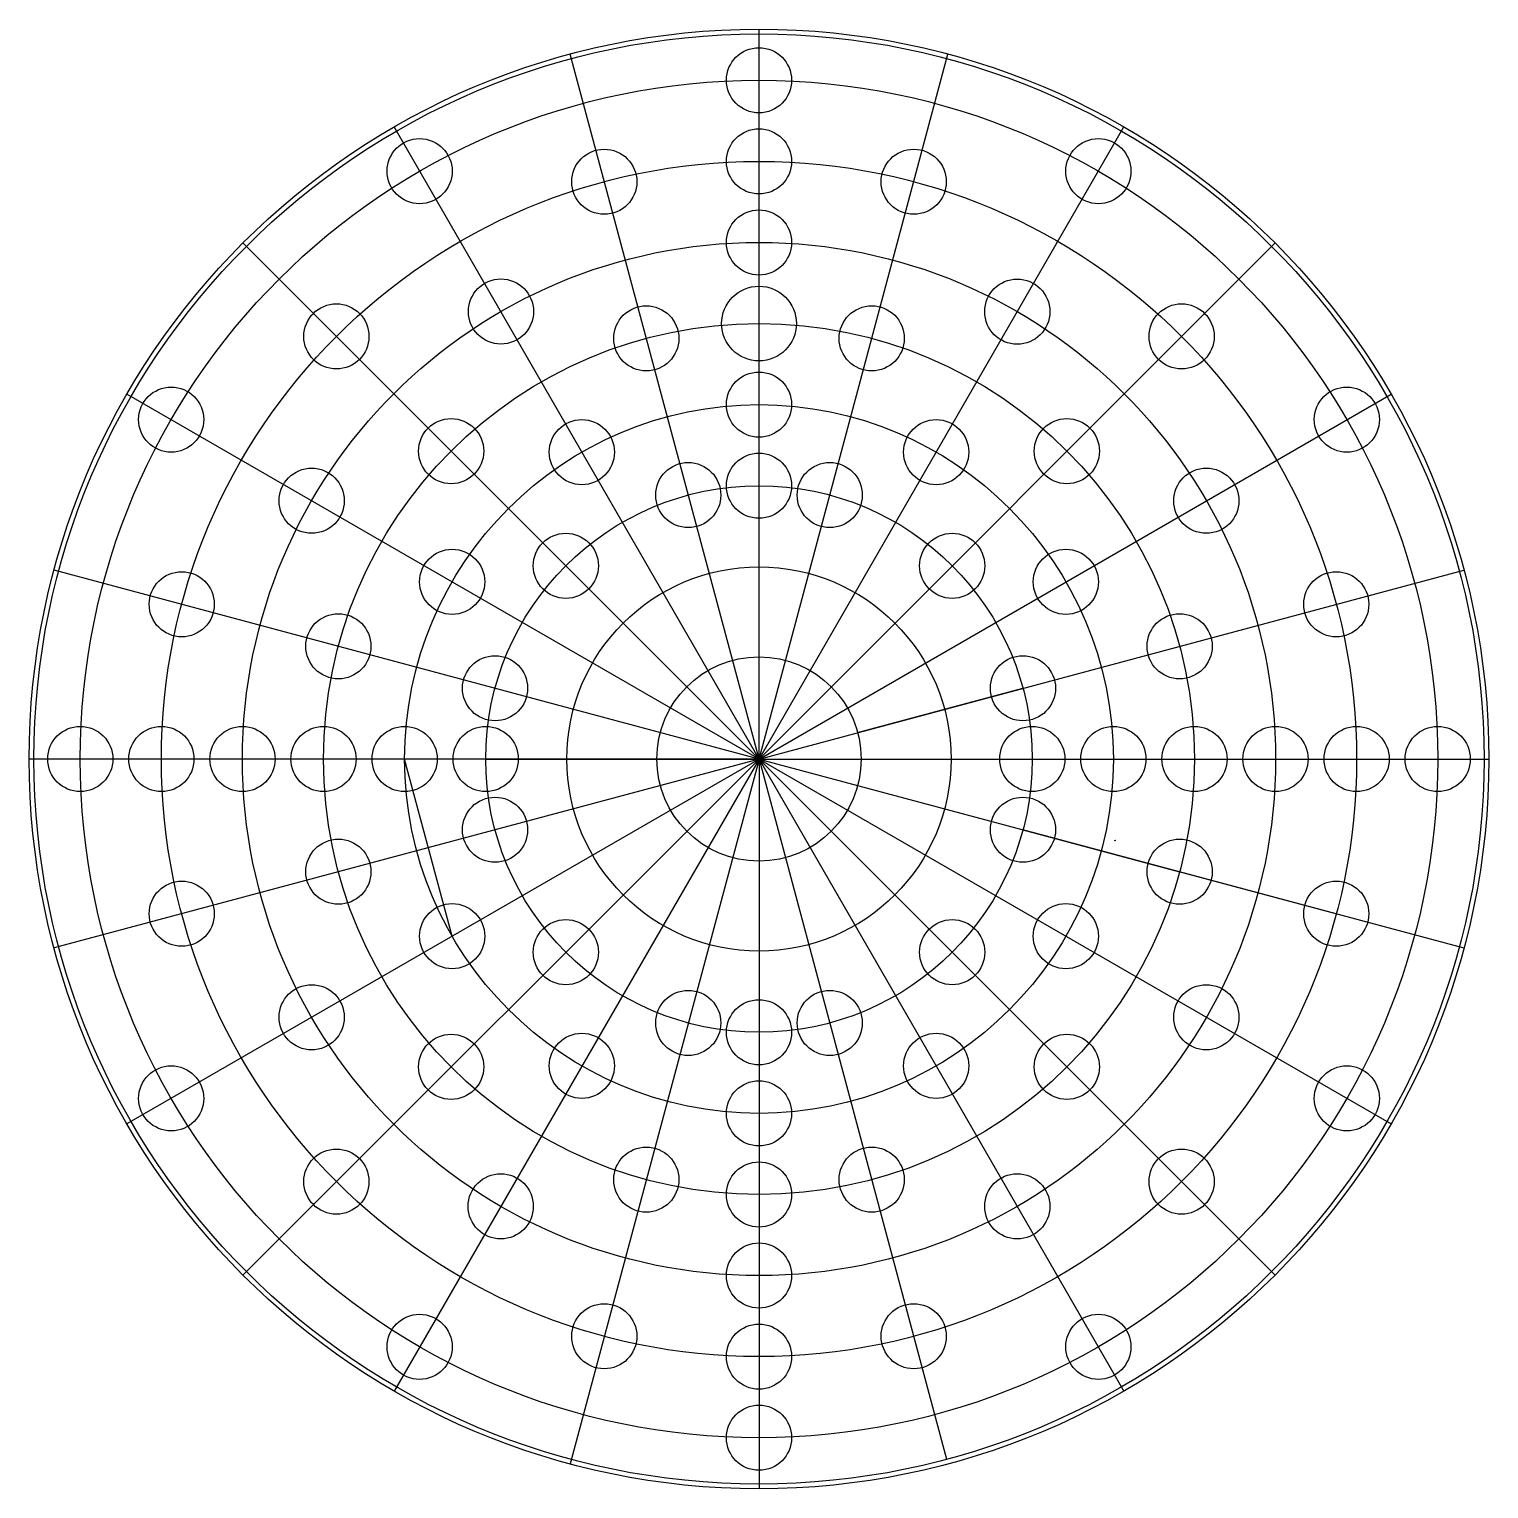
# Model space of a CAD drawing. Header units: millimetres. Extents: x -114 to 114, y -114 to 114.
import ezdxf

# ---------------------------------------------------------------- set-up
doc = ezdxf.new("R2010")
doc.units = ezdxf.units.MM
doc.linetypes.add('DASHED', pattern=[0.75, 0.5, -0.25])
doc.layers.get('0').update_dxf_attribs({"linetype": 'CONTINUOUS'})

msp = doc.modelspace()

# ---------------------------------------------------------------- linework, layer by layer
for p, q in [((0, 0), (0, 114.3)), ((0, 0), (-29.58, 110.41)), ((0, 0), (29.58, 110.41)), ((0, 0), (-57.15, 98.99)), ((0, 0), (57.15, 98.99)), ((0, 0), (-80.82, 80.82)), ((0, 0), (80.82, 80.82)), ((0, 0), (-98.99, 57.15)), ((0, 0), (98.99, 57.15)), ((0, 0), (-110.41, 29.58)), ((0, 0), (110.41, 29.58)), ((15.45, 4.14), (41.34, 11.08)), ((0, 0), (-114.3, 0)), ((0, 0), (-110.41, -29.58)), ((0, 0), (-98.99, -57.15)), ((0, 0), (-80.82, -80.82)), ((0, 0), (-57.15, -98.99)), ((-48.06, -27.75), (-55.5, 0)), ((-42.8, 0), (0, 0)), ((-42.8, 0), (-30.1, 0)), ((0, 0), (-29.58, -110.41)), ((0, 0), (110.41, -29.58)), ((0, 0), (98.99, -57.15)), ((0, 0), (80.82, -80.82)), ((0, 0), (57.15, -98.99)), ((0, 0), (0, -114.3)), ((0, 0), (29.39, -109.68)), ((0, 0), (114.3, 0)), ((90.41, -24.23), (41.34, -11.08)), ((41.34, -11.08), (65.88, -17.65))]:
    msp.add_line(p, q)
at = {"linetype": 'DASHED'}
for q in [(-114.3, 0), (-114.3, 0), (-114.3, 0), (-114.3, 0), (114.3, 0), (114.3, 0), (114.3, 0), (114.3, 0), (114.3, 0), (114.3, 0), (114.3, 0), (114.3, 0), (114.3, 0), (113.55, 0), (114.3, 0)]:
    msp.add_line((0, 0), q, dxfattribs=at)
msp.add_lwpolyline([(55.72, -12.69), (55.81, -12.75), (55.69, -12.82, 0.00057)], format="xyb", close=True)
for centre, radius in [((0, 0), 114.3), ((0, 0), 113.55), ((0, 106.3), 5.1), ((0, 106.3), 5.1), ((0, 0), 106.3), ((0, 93.6), 5.1), ((-53.15, 92.06), 5.1), ((53.15, 92.06), 5.1), ((-24.23, 90.41), 5.1), ((24.23, 90.41), 5.1), ((0, 0), 93.6), ((0, 80.9), 5.1), ((0, 80.9), 5.1), ((0, 0), 80.9), ((-40.41, 70.08), 5.1), ((0, 68.2), 5.85), ((40.45, 70.06), 5.1), ((-66.19, 66.19), 5.1), ((-17.65, 65.88), 5.1), ((17.65, 65.88), 5.1), ((66.19, 66.19), 5.1), ((0, 0), 68.2), ((0, 55.5), 5.1), ((0, 55.5), 5.1), ((-92.06, 53.15), 5.1), ((92.06, 53.15), 5.1), ((0, 0), 55.5), ((-48.22, 48.22), 5.1), ((-27.75, 48.06), 5.1), ((27.75, 48.06), 5.1), ((48.22, 48.22), 5.1), ((-11.08, 41.34), 5.1), ((0, 42.8), 5.1), ((11.08, 41.34), 5.1), ((-70.06, 40.45), 5.1), ((70.06, 40.45), 5.1), ((0, 0), 42.8), ((-30.26, 30.26), 5.1), ((30.26, 30.26), 5.1), ((-48.06, 27.75), 5.1), ((48.06, 27.75), 5.1), ((0, 0), 30.1), ((-90.41, 24.23), 5.1), ((90.41, 24.23), 5.1), ((-65.88, 17.65), 5.1), ((-65.88, 17.65), 5.1), ((65.88, 17.65), 5.1), ((-41.34, 11.08), 5.1), ((41.34, 11.08), 5.1), ((0, 0), 16), ((-106.3, 0), 5.1), ((-106.3, 0), 5.1), ((-93.6, 0), 5.1), ((-80.9, 0), 5.1), ((-80.9, 0), 5.1), ((-68.2, 0), 5.1), ((-55.5, 0), 5.1), ((-55.5, 0), 5.1), ((-42.8, 0), 5.1), ((42.8, 0), 5.1), ((55.5, 0), 5.1), ((55.5, 0), 5.1), ((68.2, 0), 5.1), ((80.9, 0), 5.1), ((80.9, 0), 5.1), ((93.6, 0), 5.1), ((106.3, 0), 5.1), ((106.3, 0), 5.1), ((-41.34, -11.08), 5.1), ((41.34, -11.08), 5.1), ((-65.88, -17.65), 5.1), ((65.88, -17.65), 5.1), ((-90.41, -24.23), 5.1), ((90.41, -24.23), 5.1), ((-48.06, -27.75), 5.1), ((48.06, -27.75), 5.1), ((-30.26, -30.26), 5.1), ((30.26, -30.26), 5.1), ((-70.06, -40.45), 5.1), ((-11.08, -41.34), 5.1), ((11.08, -41.34), 5.1), ((70.06, -40.45), 5.1), ((0, -42.8), 5.1), ((-48.22, -48.22), 5.1), ((-27.75, -48.06), 5.1), ((27.75, -48.06), 5.1), ((48.22, -48.22), 5.1), ((-92.06, -53.15), 5.1), ((92.06, -53.15), 5.1), ((0, -55.5), 5.1), ((0, -55.5), 5.1), ((-66.19, -66.19), 5.1), ((-17.65, -65.88), 5.1), ((17.65, -65.88), 5.1), ((66.19, -66.19), 5.1), ((0, -68.2), 5.1), ((-40.45, -70.06), 5.1), ((40.45, -70.06), 5.1), ((0, -80.9), 5.1), ((0, -80.9), 5.1), ((-24.23, -90.41), 5.1), ((24.23, -90.41), 5.1), ((-53.15, -92.06), 5.1), ((0, -93.6), 5.1), ((53.15, -92.06), 5.1), ((0, -106.3), 5.1), ((0, -106.3), 5.1)]:
    msp.add_circle(centre, radius)

doc.saveas('drawing.dxf')
